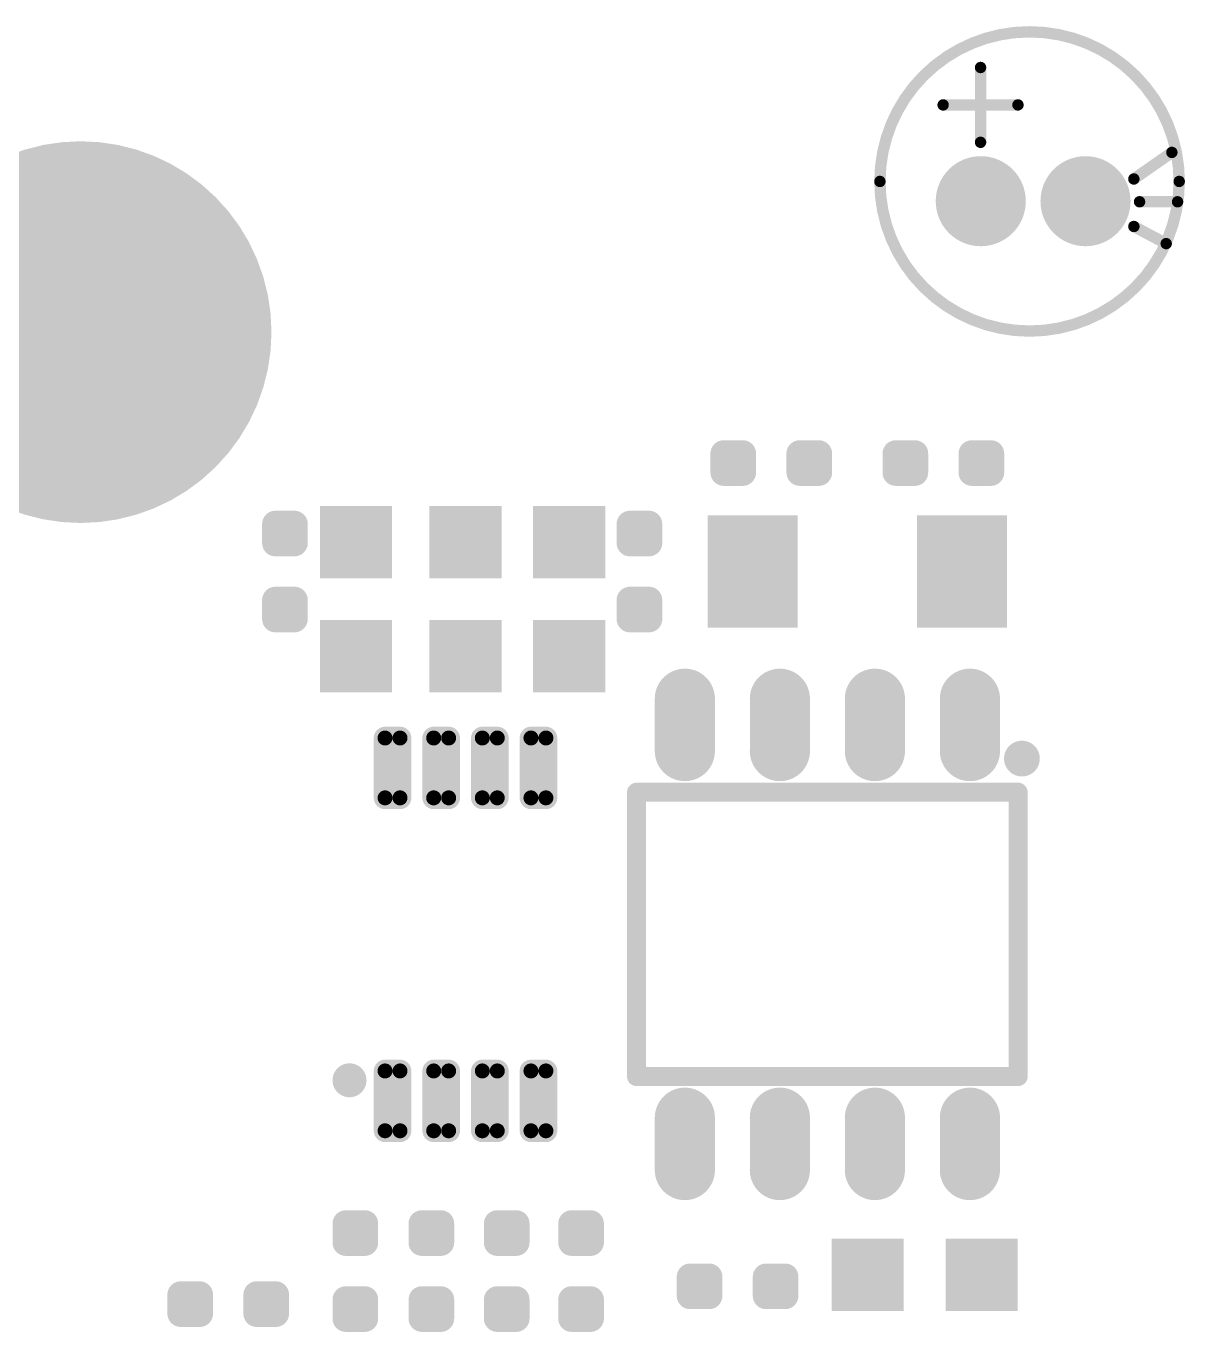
# Model space of a CAD drawing. Header units: millimetres. Extents: x 154 to 268, y 72 to 174.
# Drawn here: x 227.31 to 242.8, y 122.79 to 140.24 of the extents above; entities that cross this region are included whole.
import ezdxf

# ---------------------------------------------------------------- set-up
doc = ezdxf.new("R2010")
doc.units = ezdxf.units.MM
for name, color, linetype in [('PadHoleLayer', 156, 'Continuous'), ('TopOverlay', 52, 'Continuous'), ('TopPaste', 8, 'Continuous'), ('TopSolder', 216, 'Continuous')]:
    doc.layers.add(name, color=color, linetype=linetype)

msp = doc.modelspace()

# ---------------------------------------------------------------- linework, layer by layer
at = {"layer": 'PadHoleLayer'}
for points, const_width in [([(239.924, 137.903, 1), (240.224, 137.903, 1)], 0.3), ([(241.324, 137.903, 1), (241.624, 137.903, 1)], 0.3), ([(227.169, 136.153, 1), (228.919, 136.153, 1)], 1.75)]:
    msp.add_lwpolyline(points, format="xyb", close=True, dxfattribs=dict(at, const_width=const_width))
at = {"layer": 'TopOverlay'}
for points, const_width in [([(242.726, 138.167, 1), (238.726, 138.167, 1)], 0.152), ([(240.033, 139.69, 1), (240.109, 139.69, 1)], 0.0762), ([(239.533, 139.19, 1), (239.609, 139.19, 1)], 0.0762), ([(240.533, 139.19, 1), (240.609, 139.19, 1)], 0.0762), ([(240.033, 138.69, 1), (240.109, 138.69, 1)], 0.0762), ([(242.59, 138.555, 1), (242.666, 138.555, 1)], 0.0762), ([(238.688, 138.167, 1), (238.764, 138.167, 1)], 0.0762), ([(242.082, 138.2, 1), (242.158, 138.2, 1)], 0.0762), ([(242.688, 138.167, 1), (242.764, 138.167, 1)], 0.0762), ([(242.158, 137.895, 1), (242.234, 137.895, 1)], 0.0762), ([(242.666, 137.895, 1), (242.742, 137.895, 1)], 0.0762), ([(242.082, 137.565, 1), (242.158, 137.565, 1)], 0.0762), ([(242.514, 137.336, 1), (242.59, 137.336, 1)], 0.0762), ([(240.736, 130.453, 1), (240.512, 130.453, 1)], 0.254), ([(240.449, 130.453, 1), (240.576, 130.453, 1)], 0.127), ([(240.672, 130.453, 1), (240.799, 130.453, 1)], 0.127), ([(235.41, 130.003, 1), (235.537, 130.003, 1)], 0.127), ([(235.41, 130.003, 1), (235.537, 130.003, 1)], 0.127), ([(240.51, 130.003, 1), (240.637, 130.003, 1)], 0.127), ([(240.51, 130.003, 1), (240.637, 130.003, 1)], 0.127), ([(231.737, 126.153, 1), (231.537, 126.153, 1)], 0.254), ([(231.474, 126.153, 1), (231.601, 126.153, 1)], 0.127), ([(231.674, 126.153, 1), (231.801, 126.153, 1)], 0.127), ([(235.41, 126.203, 1), (235.537, 126.203, 1)], 0.127), ([(235.41, 126.203, 1), (235.537, 126.203, 1)], 0.127), ([(235.935, 126.203, 1), (236.062, 126.203, 1)], 0.127), ([(235.935, 126.203, 1), (236.062, 126.203, 1)], 0.127), ([(240.51, 126.203, 1), (240.637, 126.203, 1)], 0.127), ([(240.51, 126.203, 1), (240.637, 126.203, 1)], 0.127)]:
    msp.add_lwpolyline(points, format="xyb", close=True, dxfattribs=dict(at, const_width=const_width))
for points, const_width in [([(240.071, 138.69), (240.071, 139.69)], 0.152), ([(239.571, 139.19), (240.571, 139.19)], 0.152), ([(242.12, 138.2), (242.628, 138.555)], 0.152), ([(242.196, 137.895), (242.704, 137.895)], 0.152), ([(242.12, 137.565), (242.552, 137.336)], 0.152), ([(235.474, 130.003), (240.574, 130.003)], 0.254), ([(235.474, 126.203), (235.474, 130.003)], 0.254), ([(240.574, 130.003), (240.574, 126.203)], 0.254), ([(235.474, 126.203), (235.999, 126.203)], 0.254), ([(235.999, 126.203), (240.574, 126.203)], 0.254)]:
    msp.add_lwpolyline(points, dxfattribs=dict(at, const_width=const_width))
at = {"layer": 'TopPaste'}
for points, const_width in [([(236.575, 134.53, 1), (236.702, 134.53, 1)], 0.127), ([(236.829, 134.53, 1), (236.956, 134.53, 1)], 0.127), ([(237.591, 134.53, 1), (237.718, 134.53, 1)], 0.127), ([(237.845, 134.53, 1), (237.972, 134.53, 1)], 0.127), ([(238.875, 134.53, 1), (239.002, 134.53, 1)], 0.127), ([(239.129, 134.53, 1), (239.256, 134.53, 1)], 0.127), ([(239.891, 134.53, 1), (240.018, 134.53, 1)], 0.127), ([(240.145, 134.53, 1), (240.272, 134.53, 1)], 0.127), ([(236.575, 134.276, 1), (236.702, 134.276, 1)], 0.127), ([(236.829, 134.276, 1), (236.956, 134.276, 1)], 0.127), ([(237.591, 134.276, 1), (237.718, 134.276, 1)], 0.127), ([(237.845, 134.276, 1), (237.972, 134.276, 1)], 0.127), ([(238.875, 134.276, 1), (239.002, 134.276, 1)], 0.127), ([(239.129, 134.276, 1), (239.256, 134.276, 1)], 0.127), ([(239.891, 134.276, 1), (240.018, 134.276, 1)], 0.127), ([(240.145, 134.276, 1), (240.272, 134.276, 1)], 0.127), ([(230.583, 133.588, 1), (230.71, 133.588, 1)], 0.127), ([(230.837, 133.588, 1), (230.964, 133.588, 1)], 0.127), ([(235.321, 133.588, 1), (235.448, 133.588, 1)], 0.127), ([(235.575, 133.588, 1), (235.702, 133.588, 1)], 0.127), ([(230.583, 133.334, 1), (230.71, 133.334, 1)], 0.127), ([(230.837, 133.334, 1), (230.964, 133.334, 1)], 0.127), ([(235.321, 133.334, 1), (235.448, 133.334, 1)], 0.127), ([(235.575, 133.334, 1), (235.702, 133.334, 1)], 0.127), ([(230.583, 132.572, 1), (230.71, 132.572, 1)], 0.127), ([(230.837, 132.572, 1), (230.964, 132.572, 1)], 0.127), ([(235.321, 132.572, 1), (235.448, 132.572, 1)], 0.127), ([(235.575, 132.572, 1), (235.702, 132.572, 1)], 0.127), ([(230.583, 132.318, 1), (230.71, 132.318, 1)], 0.127), ([(230.837, 132.318, 1), (230.964, 132.318, 1)], 0.127), ([(235.321, 132.318, 1), (235.448, 132.318, 1)], 0.127), ([(235.575, 132.318, 1), (235.702, 132.318, 1)], 0.127), ([(235.969, 131.253, 1), (236.269, 131.253, 1)], 0.3), ([(237.239, 131.253, 1), (237.539, 131.253, 1)], 0.3), ([(238.509, 131.253, 1), (238.809, 131.253, 1)], 0.3), ([(239.779, 131.253, 1), (240.079, 131.253, 1)], 0.3), ([(232.062, 130.728, 1), (232.162, 130.728, 1)], 0.1), ([(232.262, 130.728, 1), (232.362, 130.728, 1)], 0.1), ([(232.712, 130.728, 1), (232.812, 130.728, 1)], 0.1), ([(232.912, 130.728, 1), (233.012, 130.728, 1)], 0.1), ([(233.362, 130.728, 1), (233.462, 130.728, 1)], 0.1), ([(233.562, 130.728, 1), (233.662, 130.728, 1)], 0.1), ([(234.012, 130.728, 1), (234.112, 130.728, 1)], 0.1), ([(234.212, 130.728, 1), (234.312, 130.728, 1)], 0.1), ([(235.969, 130.553, 1), (236.269, 130.553, 1)], 0.3), ([(237.239, 130.553, 1), (237.539, 130.553, 1)], 0.3), ([(238.509, 130.553, 1), (238.809, 130.553, 1)], 0.3), ([(239.779, 130.553, 1), (240.079, 130.553, 1)], 0.3), ([(232.062, 129.928, 1), (232.162, 129.928, 1)], 0.1), ([(232.262, 129.928, 1), (232.362, 129.928, 1)], 0.1), ([(232.712, 129.928, 1), (232.812, 129.928, 1)], 0.1), ([(232.912, 129.928, 1), (233.012, 129.928, 1)], 0.1), ([(233.362, 129.928, 1), (233.462, 129.928, 1)], 0.1), ([(233.562, 129.928, 1), (233.662, 129.928, 1)], 0.1), ([(234.012, 129.928, 1), (234.112, 129.928, 1)], 0.1), ([(234.212, 129.928, 1), (234.312, 129.928, 1)], 0.1), ([(232.062, 126.278, 1), (232.162, 126.278, 1)], 0.1), ([(232.262, 126.278, 1), (232.362, 126.278, 1)], 0.1), ([(232.712, 126.278, 1), (232.812, 126.278, 1)], 0.1), ([(232.912, 126.278, 1), (233.012, 126.278, 1)], 0.1), ([(233.362, 126.278, 1), (233.462, 126.278, 1)], 0.1), ([(233.562, 126.278, 1), (233.662, 126.278, 1)], 0.1), ([(234.012, 126.278, 1), (234.112, 126.278, 1)], 0.1), ([(234.212, 126.278, 1), (234.312, 126.278, 1)], 0.1), ([(235.969, 125.653, 1), (236.269, 125.653, 1)], 0.3), ([(237.239, 125.653, 1), (237.539, 125.653, 1)], 0.3), ([(238.509, 125.653, 1), (238.809, 125.653, 1)], 0.3), ([(239.779, 125.653, 1), (240.079, 125.653, 1)], 0.3), ([(232.062, 125.478, 1), (232.162, 125.478, 1)], 0.1), ([(232.262, 125.478, 1), (232.362, 125.478, 1)], 0.1), ([(232.712, 125.478, 1), (232.812, 125.478, 1)], 0.1), ([(232.912, 125.478, 1), (233.012, 125.478, 1)], 0.1), ([(233.362, 125.478, 1), (233.462, 125.478, 1)], 0.1), ([(233.562, 125.478, 1), (233.662, 125.478, 1)], 0.1), ([(234.012, 125.478, 1), (234.112, 125.478, 1)], 0.1), ([(234.212, 125.478, 1), (234.312, 125.478, 1)], 0.1), ([(235.969, 124.953, 1), (236.269, 124.953, 1)], 0.3), ([(237.239, 124.953, 1), (237.539, 124.953, 1)], 0.3), ([(238.509, 124.953, 1), (238.809, 124.953, 1)], 0.3), ([(239.779, 124.953, 1), (240.079, 124.953, 1)], 0.3), ([(231.525, 124.238, 1), (231.652, 124.238, 1)], 0.127), ([(231.779, 124.238, 1), (231.906, 124.238, 1)], 0.127), ([(232.541, 124.238, 1), (232.668, 124.238, 1)], 0.127), ([(232.795, 124.238, 1), (232.922, 124.238, 1)], 0.127), ([(233.548, 124.238, 1), (233.675, 124.238, 1)], 0.127), ([(233.802, 124.238, 1), (233.929, 124.238, 1)], 0.127), ([(234.541, 124.238, 1), (234.668, 124.238, 1)], 0.127), ([(234.795, 124.238, 1), (234.922, 124.238, 1)], 0.127), ([(231.525, 123.984, 1), (231.652, 123.984, 1)], 0.127), ([(231.779, 123.984, 1), (231.906, 123.984, 1)], 0.127), ([(232.541, 123.984, 1), (232.668, 123.984, 1)], 0.127), ([(232.795, 123.984, 1), (232.922, 123.984, 1)], 0.127), ([(233.548, 123.984, 1), (233.675, 123.984, 1)], 0.127), ([(233.802, 123.984, 1), (233.929, 123.984, 1)], 0.127), ([(234.541, 123.984, 1), (234.668, 123.984, 1)], 0.127), ([(234.795, 123.984, 1), (234.922, 123.984, 1)], 0.127), ([(236.125, 123.526, 1), (236.252, 123.526, 1)], 0.127), ([(236.379, 123.526, 1), (236.506, 123.526, 1)], 0.127), ([(237.141, 123.526, 1), (237.268, 123.526, 1)], 0.127), ([(237.395, 123.526, 1), (237.522, 123.526, 1)], 0.127), ([(229.317, 123.288, 1), (229.444, 123.288, 1)], 0.127), ([(229.571, 123.288, 1), (229.698, 123.288, 1)], 0.127), ([(230.333, 123.288, 1), (230.46, 123.288, 1)], 0.127), ([(230.587, 123.288, 1), (230.714, 123.288, 1)], 0.127), ([(236.125, 123.272, 1), (236.252, 123.272, 1)], 0.127), ([(236.379, 123.272, 1), (236.506, 123.272, 1)], 0.127), ([(237.141, 123.272, 1), (237.268, 123.272, 1)], 0.127), ([(237.395, 123.272, 1), (237.522, 123.272, 1)], 0.127), ([(231.525, 123.222, 1), (231.652, 123.222, 1)], 0.127), ([(231.779, 123.222, 1), (231.906, 123.222, 1)], 0.127), ([(232.541, 123.222, 1), (232.668, 123.222, 1)], 0.127), ([(232.795, 123.222, 1), (232.922, 123.222, 1)], 0.127), ([(233.548, 123.222, 1), (233.675, 123.222, 1)], 0.127), ([(233.802, 123.222, 1), (233.929, 123.222, 1)], 0.127), ([(234.541, 123.222, 1), (234.668, 123.222, 1)], 0.127), ([(234.795, 123.222, 1), (234.922, 123.222, 1)], 0.127), ([(229.317, 123.034, 1), (229.444, 123.034, 1)], 0.127), ([(229.571, 123.034, 1), (229.698, 123.034, 1)], 0.127), ([(230.333, 123.034, 1), (230.46, 123.034, 1)], 0.127), ([(230.587, 123.034, 1), (230.714, 123.034, 1)], 0.127), ([(231.525, 122.968, 1), (231.652, 122.968, 1)], 0.127), ([(231.779, 122.968, 1), (231.906, 122.968, 1)], 0.127), ([(232.541, 122.968, 1), (232.668, 122.968, 1)], 0.127), ([(232.795, 122.968, 1), (232.922, 122.968, 1)], 0.127), ([(233.548, 122.968, 1), (233.675, 122.968, 1)], 0.127), ([(233.802, 122.968, 1), (233.929, 122.968, 1)], 0.127), ([(234.541, 122.968, 1), (234.668, 122.968, 1)], 0.127), ([(234.795, 122.968, 1), (234.922, 122.968, 1)], 0.127)]:
    msp.add_lwpolyline(points, format="xyb", close=True, dxfattribs=dict(at, const_width=const_width))
at = {"layer": 'TopPaste', "const_width": 0.6}
for points in [[(236.119, 130.553), (236.119, 131.253)], [(237.389, 130.553), (237.389, 131.253)], [(238.659, 130.553), (238.659, 131.253)], [(239.929, 130.553), (239.929, 131.253)], [(236.119, 124.953), (236.119, 125.653)], [(237.389, 124.953), (237.389, 125.653)], [(238.659, 124.953), (238.659, 125.653)], [(239.929, 124.953), (239.929, 125.653)]]:
    msp.add_lwpolyline(points, dxfattribs=at)
at = {"layer": 'TopPaste'}
for points in [[(236.893, 134.657), (236.639, 134.657), (236.893, 134.149), (236.639, 134.149)], [(237.909, 134.657), (237.655, 134.657), (237.909, 134.149), (237.655, 134.149)], [(239.193, 134.657), (238.939, 134.657), (239.193, 134.149), (238.939, 134.149)], [(240.209, 134.657), (239.955, 134.657), (240.209, 134.149), (239.955, 134.149)], [(237.02, 134.53), (236.512, 134.53), (237.02, 134.276), (236.512, 134.276)], [(238.036, 134.53), (237.528, 134.53), (238.036, 134.276), (237.528, 134.276)], [(239.32, 134.53), (238.812, 134.53), (239.32, 134.276), (238.812, 134.276)], [(240.336, 134.53), (239.828, 134.53), (240.336, 134.276), (239.828, 134.276)], [(230.901, 133.207), (230.901, 133.715), (230.647, 133.207), (230.647, 133.715)], [(232.105, 132.966), (232.105, 133.728), (231.343, 132.966), (231.343, 133.728)], [(233.568, 132.966), (233.568, 133.728), (232.806, 132.966), (232.806, 133.728)], [(234.955, 132.966), (234.955, 133.728), (234.193, 132.966), (234.193, 133.728)], [(235.639, 133.207), (235.639, 133.715), (235.385, 133.207), (235.385, 133.715)], [(231.028, 133.334), (231.028, 133.588), (230.52, 133.334), (230.52, 133.588)], [(235.766, 133.334), (235.766, 133.588), (235.258, 133.334), (235.258, 133.588)], [(237.524, 133.603), (236.524, 133.603), (237.524, 132.303), (236.524, 132.303)], [(240.324, 133.603), (239.324, 133.603), (240.324, 132.303), (239.324, 132.303)], [(230.901, 132.191), (230.901, 132.699), (230.647, 132.191), (230.647, 132.699)], [(235.639, 132.191), (235.639, 132.699), (235.385, 132.191), (235.385, 132.699)], [(231.028, 132.318), (231.028, 132.572), (230.52, 132.318), (230.52, 132.572)], [(235.766, 132.318), (235.766, 132.572), (235.258, 132.318), (235.258, 132.572)], [(232.105, 131.442), (232.105, 132.204), (231.343, 131.442), (231.343, 132.204)], [(233.568, 131.442), (233.568, 132.204), (232.806, 131.442), (232.806, 132.204)], [(234.955, 131.442), (234.955, 132.204), (234.193, 131.442), (234.193, 132.204)], [(232.412, 130.728), (232.012, 130.728), (232.412, 129.928), (232.012, 129.928)], [(232.312, 130.828), (232.112, 130.828), (232.312, 129.828), (232.112, 129.828)], [(233.062, 130.728), (232.662, 130.728), (233.062, 129.928), (232.662, 129.928)], [(232.962, 130.828), (232.762, 130.828), (232.962, 129.828), (232.762, 129.828)], [(233.712, 130.728), (233.312, 130.728), (233.712, 129.928), (233.312, 129.928)], [(233.612, 130.828), (233.412, 130.828), (233.612, 129.828), (233.412, 129.828)], [(234.362, 130.728), (233.962, 130.728), (234.362, 129.928), (233.962, 129.928)], [(234.262, 130.828), (234.062, 130.828), (234.262, 129.828), (234.062, 129.828)], [(232.312, 126.378), (232.112, 126.378), (232.312, 125.378), (232.112, 125.378)], [(232.962, 126.378), (232.762, 126.378), (232.962, 125.378), (232.762, 125.378)], [(233.612, 126.378), (233.412, 126.378), (233.612, 125.378), (233.412, 125.378)], [(234.262, 126.378), (234.062, 126.378), (234.262, 125.378), (234.062, 125.378)], [(232.412, 126.278), (232.012, 126.278), (232.412, 125.478), (232.012, 125.478)], [(233.062, 126.278), (232.662, 126.278), (233.062, 125.478), (232.662, 125.478)], [(233.712, 126.278), (233.312, 126.278), (233.712, 125.478), (233.312, 125.478)], [(234.362, 126.278), (233.962, 126.278), (234.362, 125.478), (233.962, 125.478)], [(231.842, 123.857), (231.842, 124.365), (231.588, 123.857), (231.588, 124.365)], [(232.604, 124.365), (232.604, 123.857), (232.858, 124.365), (232.858, 123.857)], [(233.611, 124.365), (233.611, 123.857), (233.865, 124.365), (233.865, 123.857)], [(234.605, 124.365), (234.605, 123.857), (234.859, 124.365), (234.859, 123.857)], [(231.969, 123.984), (231.969, 124.238), (231.461, 123.984), (231.461, 124.238)], [(232.477, 124.238), (232.477, 123.984), (232.985, 124.238), (232.985, 123.984)], [(233.484, 124.238), (233.484, 123.984), (233.992, 124.238), (233.992, 123.984)], [(234.478, 124.238), (234.478, 123.984), (234.986, 124.238), (234.986, 123.984)], [(238.943, 123.934), (238.181, 123.934), (238.943, 123.172), (238.181, 123.172)], [(240.467, 123.934), (239.705, 123.934), (240.467, 123.172), (239.705, 123.172)], [(236.189, 123.145), (236.443, 123.145), (236.189, 123.653), (236.443, 123.653)], [(237.205, 123.145), (237.459, 123.145), (237.205, 123.653), (237.459, 123.653)], [(229.381, 123.415), (229.381, 122.907), (229.635, 123.415), (229.635, 122.907)], [(230.651, 122.907), (230.651, 123.415), (230.397, 122.907), (230.397, 123.415)], [(236.062, 123.272), (236.57, 123.272), (236.062, 123.526), (236.57, 123.526)], [(237.078, 123.272), (237.586, 123.272), (237.078, 123.526), (237.586, 123.526)], [(229.254, 123.288), (229.254, 123.034), (229.762, 123.288), (229.762, 123.034)], [(230.778, 123.034), (230.778, 123.288), (230.27, 123.034), (230.27, 123.288)], [(231.969, 122.968), (231.969, 123.222), (231.461, 122.968), (231.461, 123.222)], [(231.842, 122.841), (231.842, 123.349), (231.588, 122.841), (231.588, 123.349)], [(232.477, 123.222), (232.477, 122.968), (232.985, 123.222), (232.985, 122.968)], [(232.604, 123.349), (232.604, 122.841), (232.858, 123.349), (232.858, 122.841)], [(233.484, 123.222), (233.484, 122.968), (233.992, 123.222), (233.992, 122.968)], [(233.611, 123.349), (233.611, 122.841), (233.865, 123.349), (233.865, 122.841)], [(234.478, 123.222), (234.478, 122.968), (234.986, 123.222), (234.986, 122.968)], [(234.605, 123.349), (234.605, 122.841), (234.859, 123.349), (234.859, 122.841)]]:
    msp.add_solid(points, dxfattribs=at)
at = {"layer": 'TopSolder'}
for points, const_width in [([(226.768, 136.153, 1), (229.319, 136.153, 1)], 2.551), ([(239.773, 137.903, 1), (240.375, 137.903, 1)], 0.602), ([(241.173, 137.903, 1), (241.775, 137.903, 1)], 0.602), ([(236.55, 134.53, 1), (236.728, 134.53, 1)], 0.178), ([(236.804, 134.53, 1), (236.982, 134.53, 1)], 0.178), ([(237.566, 134.53, 1), (237.744, 134.53, 1)], 0.178), ([(237.82, 134.53, 1), (237.998, 134.53, 1)], 0.178), ([(238.85, 134.53, 1), (239.028, 134.53, 1)], 0.178), ([(239.104, 134.53, 1), (239.282, 134.53, 1)], 0.178), ([(239.866, 134.53, 1), (240.044, 134.53, 1)], 0.178), ([(240.12, 134.53, 1), (240.298, 134.53, 1)], 0.178), ([(236.55, 134.276, 1), (236.728, 134.276, 1)], 0.178), ([(236.804, 134.276, 1), (236.982, 134.276, 1)], 0.178), ([(237.566, 134.276, 1), (237.744, 134.276, 1)], 0.178), ([(237.82, 134.276, 1), (237.998, 134.276, 1)], 0.178), ([(238.85, 134.276, 1), (239.028, 134.276, 1)], 0.178), ([(239.104, 134.276, 1), (239.282, 134.276, 1)], 0.178), ([(239.866, 134.276, 1), (240.044, 134.276, 1)], 0.178), ([(240.12, 134.276, 1), (240.298, 134.276, 1)], 0.178), ([(230.558, 133.588, 1), (230.736, 133.588, 1)], 0.178), ([(230.812, 133.588, 1), (230.99, 133.588, 1)], 0.178), ([(235.296, 133.588, 1), (235.474, 133.588, 1)], 0.178), ([(235.55, 133.588, 1), (235.728, 133.588, 1)], 0.178), ([(230.558, 133.334, 1), (230.736, 133.334, 1)], 0.178), ([(230.812, 133.334, 1), (230.99, 133.334, 1)], 0.178), ([(235.296, 133.334, 1), (235.474, 133.334, 1)], 0.178), ([(235.55, 133.334, 1), (235.728, 133.334, 1)], 0.178), ([(230.558, 132.572, 1), (230.736, 132.572, 1)], 0.178), ([(230.812, 132.572, 1), (230.99, 132.572, 1)], 0.178), ([(235.296, 132.572, 1), (235.474, 132.572, 1)], 0.178), ([(235.55, 132.572, 1), (235.728, 132.572, 1)], 0.178), ([(230.558, 132.318, 1), (230.736, 132.318, 1)], 0.178), ([(230.812, 132.318, 1), (230.99, 132.318, 1)], 0.178), ([(235.296, 132.318, 1), (235.474, 132.318, 1)], 0.178), ([(235.55, 132.318, 1), (235.728, 132.318, 1)], 0.178), ([(235.918, 131.253, 1), (236.32, 131.253, 1)], 0.402), ([(237.188, 131.253, 1), (237.59, 131.253, 1)], 0.402), ([(238.458, 131.253, 1), (238.86, 131.253, 1)], 0.402), ([(239.728, 131.253, 1), (240.13, 131.253, 1)], 0.402), ([(235.918, 130.553, 1), (236.32, 130.553, 1)], 0.402), ([(237.188, 130.553, 1), (237.59, 130.553, 1)], 0.402), ([(238.458, 130.553, 1), (238.86, 130.553, 1)], 0.402), ([(239.728, 130.553, 1), (240.13, 130.553, 1)], 0.402), ([(232.037, 130.728, 1), (232.188, 130.728, 1)], 0.151), ([(232.237, 130.728, 1), (232.388, 130.728, 1)], 0.151), ([(232.687, 130.728, 1), (232.838, 130.728, 1)], 0.151), ([(232.887, 130.728, 1), (233.038, 130.728, 1)], 0.151), ([(233.337, 130.728, 1), (233.488, 130.728, 1)], 0.151), ([(233.537, 130.728, 1), (233.688, 130.728, 1)], 0.151), ([(233.987, 130.728, 1), (234.138, 130.728, 1)], 0.151), ([(234.187, 130.728, 1), (234.338, 130.728, 1)], 0.151), ([(232.037, 129.928, 1), (232.188, 129.928, 1)], 0.151), ([(232.237, 129.928, 1), (232.388, 129.928, 1)], 0.151), ([(232.687, 129.928, 1), (232.838, 129.928, 1)], 0.151), ([(232.887, 129.928, 1), (233.038, 129.928, 1)], 0.151), ([(233.337, 129.928, 1), (233.488, 129.928, 1)], 0.151), ([(233.537, 129.928, 1), (233.688, 129.928, 1)], 0.151), ([(233.987, 129.928, 1), (234.138, 129.928, 1)], 0.151), ([(234.187, 129.928, 1), (234.338, 129.928, 1)], 0.151), ([(232.037, 126.278, 1), (232.188, 126.278, 1)], 0.151), ([(232.237, 126.278, 1), (232.388, 126.278, 1)], 0.151), ([(232.687, 126.278, 1), (232.838, 126.278, 1)], 0.151), ([(232.887, 126.278, 1), (233.038, 126.278, 1)], 0.151), ([(233.337, 126.278, 1), (233.488, 126.278, 1)], 0.151), ([(233.537, 126.278, 1), (233.688, 126.278, 1)], 0.151), ([(233.987, 126.278, 1), (234.138, 126.278, 1)], 0.151), ([(234.187, 126.278, 1), (234.338, 126.278, 1)], 0.151), ([(235.918, 125.653, 1), (236.32, 125.653, 1)], 0.402), ([(237.188, 125.653, 1), (237.59, 125.653, 1)], 0.402), ([(238.458, 125.653, 1), (238.86, 125.653, 1)], 0.402), ([(239.728, 125.653, 1), (240.13, 125.653, 1)], 0.402), ([(232.037, 125.478, 1), (232.188, 125.478, 1)], 0.151), ([(232.237, 125.478, 1), (232.388, 125.478, 1)], 0.151), ([(232.687, 125.478, 1), (232.838, 125.478, 1)], 0.151), ([(232.887, 125.478, 1), (233.038, 125.478, 1)], 0.151), ([(233.337, 125.478, 1), (233.488, 125.478, 1)], 0.151), ([(233.537, 125.478, 1), (233.688, 125.478, 1)], 0.151), ([(233.987, 125.478, 1), (234.138, 125.478, 1)], 0.151), ([(234.187, 125.478, 1), (234.338, 125.478, 1)], 0.151), ([(235.918, 124.953, 1), (236.32, 124.953, 1)], 0.402), ([(237.188, 124.953, 1), (237.59, 124.953, 1)], 0.402), ([(238.458, 124.953, 1), (238.86, 124.953, 1)], 0.402), ([(239.728, 124.953, 1), (240.13, 124.953, 1)], 0.402), ([(231.499, 124.238, 1), (231.677, 124.238, 1)], 0.178), ([(231.753, 124.238, 1), (231.931, 124.238, 1)], 0.178), ([(232.515, 124.238, 1), (232.693, 124.238, 1)], 0.178), ([(232.769, 124.238, 1), (232.947, 124.238, 1)], 0.178), ([(233.522, 124.238, 1), (233.7, 124.238, 1)], 0.178), ([(233.776, 124.238, 1), (233.954, 124.238, 1)], 0.178), ([(234.516, 124.238, 1), (234.694, 124.238, 1)], 0.178), ([(234.77, 124.238, 1), (234.948, 124.238, 1)], 0.178), ([(231.499, 123.984, 1), (231.677, 123.984, 1)], 0.178), ([(231.753, 123.984, 1), (231.931, 123.984, 1)], 0.178), ([(232.515, 123.984, 1), (232.693, 123.984, 1)], 0.178), ([(232.769, 123.984, 1), (232.947, 123.984, 1)], 0.178), ([(233.522, 123.984, 1), (233.7, 123.984, 1)], 0.178), ([(233.776, 123.984, 1), (233.954, 123.984, 1)], 0.178), ([(234.516, 123.984, 1), (234.694, 123.984, 1)], 0.178), ([(234.77, 123.984, 1), (234.948, 123.984, 1)], 0.178), ([(236.1, 123.526, 1), (236.278, 123.526, 1)], 0.178), ([(236.354, 123.526, 1), (236.532, 123.526, 1)], 0.178), ([(237.116, 123.526, 1), (237.294, 123.526, 1)], 0.178), ([(237.37, 123.526, 1), (237.548, 123.526, 1)], 0.178), ([(229.292, 123.288, 1), (229.47, 123.288, 1)], 0.178), ([(229.546, 123.288, 1), (229.724, 123.288, 1)], 0.178), ([(230.308, 123.288, 1), (230.486, 123.288, 1)], 0.178), ([(230.562, 123.288, 1), (230.74, 123.288, 1)], 0.178), ([(231.499, 123.222, 1), (231.677, 123.222, 1)], 0.178), ([(231.753, 123.222, 1), (231.931, 123.222, 1)], 0.178), ([(232.515, 123.222, 1), (232.693, 123.222, 1)], 0.178), ([(232.769, 123.222, 1), (232.947, 123.222, 1)], 0.178), ([(233.522, 123.222, 1), (233.7, 123.222, 1)], 0.178), ([(233.776, 123.222, 1), (233.954, 123.222, 1)], 0.178), ([(234.516, 123.222, 1), (234.694, 123.222, 1)], 0.178), ([(234.77, 123.222, 1), (234.948, 123.222, 1)], 0.178), ([(236.1, 123.272, 1), (236.278, 123.272, 1)], 0.178), ([(236.354, 123.272, 1), (236.532, 123.272, 1)], 0.178), ([(237.116, 123.272, 1), (237.294, 123.272, 1)], 0.178), ([(237.37, 123.272, 1), (237.548, 123.272, 1)], 0.178), ([(229.292, 123.034, 1), (229.47, 123.034, 1)], 0.178), ([(229.546, 123.034, 1), (229.724, 123.034, 1)], 0.178), ([(230.308, 123.034, 1), (230.486, 123.034, 1)], 0.178), ([(230.562, 123.034, 1), (230.74, 123.034, 1)], 0.178), ([(231.499, 122.968, 1), (231.677, 122.968, 1)], 0.178), ([(231.753, 122.968, 1), (231.931, 122.968, 1)], 0.178), ([(232.515, 122.968, 1), (232.693, 122.968, 1)], 0.178), ([(232.769, 122.968, 1), (232.947, 122.968, 1)], 0.178), ([(233.522, 122.968, 1), (233.7, 122.968, 1)], 0.178), ([(233.776, 122.968, 1), (233.954, 122.968, 1)], 0.178), ([(234.516, 122.968, 1), (234.694, 122.968, 1)], 0.178), ([(234.77, 122.968, 1), (234.948, 122.968, 1)], 0.178)]:
    msp.add_lwpolyline(points, format="xyb", close=True, dxfattribs=dict(at, const_width=const_width))
at = {"layer": 'TopSolder', "const_width": 0.803}
for points in [[(236.119, 130.553), (236.119, 131.253)], [(237.389, 130.553), (237.389, 131.253)], [(238.659, 130.553), (238.659, 131.253)], [(239.929, 130.553), (239.929, 131.253)], [(236.119, 124.953), (236.119, 125.653)], [(237.389, 124.953), (237.389, 125.653)], [(238.659, 124.953), (238.659, 125.653)], [(239.929, 124.953), (239.929, 125.653)]]:
    msp.add_lwpolyline(points, dxfattribs=at)
at = {"layer": 'TopSolder'}
for points in [[(236.893, 134.708), (236.639, 134.708), (236.893, 134.098), (236.639, 134.098)], [(237.909, 134.708), (237.655, 134.708), (237.909, 134.098), (237.655, 134.098)], [(239.193, 134.708), (238.939, 134.708), (239.193, 134.098), (238.939, 134.098)], [(240.209, 134.708), (239.955, 134.708), (240.209, 134.098), (239.955, 134.098)], [(237.071, 134.53), (236.461, 134.53), (237.071, 134.276), (236.461, 134.276)], [(238.087, 134.53), (237.477, 134.53), (238.087, 134.276), (237.477, 134.276)], [(239.371, 134.53), (238.761, 134.53), (239.371, 134.276), (238.761, 134.276)], [(240.387, 134.53), (239.777, 134.53), (240.387, 134.276), (239.777, 134.276)], [(230.901, 133.156), (230.901, 133.766), (230.647, 133.156), (230.647, 133.766)], [(232.207, 132.864), (232.207, 133.829), (231.241, 132.864), (231.241, 133.829)], [(233.67, 132.864), (233.67, 133.829), (232.705, 132.864), (232.705, 133.829)], [(235.057, 132.864), (235.057, 133.829), (234.091, 132.864), (234.091, 133.829)], [(235.639, 133.156), (235.639, 133.766), (235.385, 133.156), (235.385, 133.766)], [(237.626, 133.705), (236.422, 133.705), (237.626, 132.201), (236.422, 132.201)], [(240.426, 133.705), (239.222, 133.705), (240.426, 132.201), (239.222, 132.201)], [(231.079, 133.334), (231.079, 133.588), (230.469, 133.334), (230.469, 133.588)], [(235.817, 133.334), (235.817, 133.588), (235.207, 133.334), (235.207, 133.588)], [(230.901, 132.14), (230.901, 132.75), (230.647, 132.14), (230.647, 132.75)], [(235.639, 132.14), (235.639, 132.75), (235.385, 132.14), (235.385, 132.75)], [(231.079, 132.318), (231.079, 132.572), (230.469, 132.318), (230.469, 132.572)], [(235.817, 132.318), (235.817, 132.572), (235.207, 132.318), (235.207, 132.572)], [(232.207, 131.34), (232.207, 132.305), (231.241, 131.34), (231.241, 132.305)], [(233.67, 131.34), (233.67, 132.305), (232.705, 131.34), (232.705, 132.305)], [(235.057, 131.34), (235.057, 132.305), (234.091, 131.34), (234.091, 132.305)], [(232.463, 130.728), (231.962, 130.728), (232.463, 129.928), (231.962, 129.928)], [(232.312, 130.879), (232.112, 130.879), (232.312, 129.777), (232.112, 129.777)], [(233.113, 130.728), (232.612, 130.728), (233.113, 129.928), (232.612, 129.928)], [(232.962, 130.879), (232.762, 130.879), (232.962, 129.777), (232.762, 129.777)], [(233.763, 130.728), (233.262, 130.728), (233.763, 129.928), (233.262, 129.928)], [(233.612, 130.879), (233.412, 130.879), (233.612, 129.777), (233.412, 129.777)], [(234.413, 130.728), (233.912, 130.728), (234.413, 129.928), (233.912, 129.928)], [(234.262, 130.879), (234.062, 130.879), (234.262, 129.777), (234.062, 129.777)], [(232.312, 126.429), (232.112, 126.429), (232.312, 125.327), (232.112, 125.327)], [(232.962, 126.429), (232.762, 126.429), (232.962, 125.327), (232.762, 125.327)], [(233.612, 126.429), (233.412, 126.429), (233.612, 125.327), (233.412, 125.327)], [(234.262, 126.429), (234.062, 126.429), (234.262, 125.327), (234.062, 125.327)], [(232.463, 126.278), (231.962, 126.278), (232.463, 125.478), (231.962, 125.478)], [(233.113, 126.278), (232.612, 126.278), (233.113, 125.478), (232.612, 125.478)], [(233.763, 126.278), (233.262, 126.278), (233.763, 125.478), (233.262, 125.478)], [(234.413, 126.278), (233.912, 126.278), (234.413, 125.478), (233.912, 125.478)], [(231.842, 123.806), (231.842, 124.416), (231.588, 123.806), (231.588, 124.416)], [(232.604, 124.416), (232.604, 123.806), (232.858, 124.416), (232.858, 123.806)], [(233.611, 124.416), (233.611, 123.806), (233.865, 124.416), (233.865, 123.806)], [(234.605, 124.416), (234.605, 123.806), (234.859, 124.416), (234.859, 123.806)], [(232.02, 123.984), (232.02, 124.238), (231.41, 123.984), (231.41, 124.238)], [(232.426, 124.238), (232.426, 123.984), (233.036, 124.238), (233.036, 123.984)], [(233.433, 124.238), (233.433, 123.984), (234.043, 124.238), (234.043, 123.984)], [(234.427, 124.238), (234.427, 123.984), (235.037, 124.238), (235.037, 123.984)], [(239.045, 124.036), (238.079, 124.036), (239.045, 123.07), (238.079, 123.07)], [(240.569, 124.036), (239.603, 124.036), (240.569, 123.07), (239.603, 123.07)], [(236.189, 123.094), (236.443, 123.094), (236.189, 123.703), (236.443, 123.703)], [(237.205, 123.094), (237.459, 123.094), (237.205, 123.703), (237.459, 123.703)], [(229.381, 123.466), (229.381, 122.856), (229.635, 123.466), (229.635, 122.856)], [(230.651, 122.856), (230.651, 123.466), (230.397, 122.856), (230.397, 123.466)], [(231.842, 122.79), (231.842, 123.4), (231.588, 122.79), (231.588, 123.4)], [(232.604, 123.4), (232.604, 122.79), (232.858, 123.4), (232.858, 122.79)], [(233.611, 123.4), (233.611, 122.79), (233.865, 123.4), (233.865, 122.79)], [(234.605, 123.4), (234.605, 122.79), (234.859, 123.4), (234.859, 122.79)], [(236.011, 123.272), (236.621, 123.272), (236.011, 123.526), (236.621, 123.526)], [(237.027, 123.272), (237.637, 123.272), (237.027, 123.526), (237.637, 123.526)], [(229.203, 123.288), (229.203, 123.034), (229.813, 123.288), (229.813, 123.034)], [(230.829, 123.034), (230.829, 123.288), (230.219, 123.034), (230.219, 123.288)], [(232.02, 122.968), (232.02, 123.222), (231.41, 122.968), (231.41, 123.222)], [(232.426, 123.222), (232.426, 122.968), (233.036, 123.222), (233.036, 122.968)], [(233.433, 123.222), (233.433, 122.968), (234.043, 123.222), (234.043, 122.968)], [(234.427, 123.222), (234.427, 122.968), (235.037, 123.222), (235.037, 122.968)]]:
    msp.add_solid(points, dxfattribs=at)

doc.saveas('drawing.dxf')
